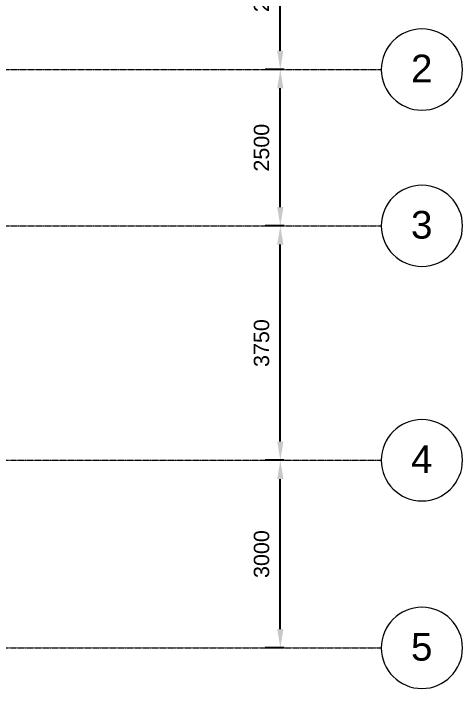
# Model space of a CAD drawing. Header units: millimetres. Extents: x -45493 to 8201, y -4031 to 20582.
# Drawn here: x 1016 to 8201, y -286 to 10510 of the extents above; entities that cross this region are included whole.
import ezdxf

# ---------------------------------------------------------------- set-up
doc = ezdxf.new("R2010")
doc.units = ezdxf.units.MM
doc.linetypes.add('Grid Line', pattern=[22.225, 12.7, -3.175, 3.175, -3.175])
for name, color, linetype, lineweight in [('A-ANNO-DIMS', 10, 'Continuous', 9), ('S-GRID', 1, 'Continuous', 9), ('S-GRID-IDEN', 1, 'Continuous', 9)]:
    doc.layers.add(name, color=color, linetype=linetype, lineweight=lineweight)
doc.styles.add('Arial', font='Arial.ttf', dxfattribs={"height": 245.883234})
doc.styles.add('Arial_1', font='Arial.ttf', dxfattribs={"height": 442.58982})
doc.dimstyles.new('Diagonal_-_2_5mm_Arial', dxfattribs={"dimscale": 304.8, "dimtxt": 245.883234, "dimasz": 0.984252, "dimexe": 0.787402, "dimexo": 0.492126, "dimgap": 0.574147, "dimtad": 1, "dimdec": 0, "dimzin": 0, "dimdsep": 46, "dimtxsty": 'Arial', "dimcen": 0.09, "dimdle": 0.787402, "dimazin": 0, "dimtfac": 1, "dimtdec": 0, "dimtix": 1, "dimtmove": 0, "dimatfit": 3, "dimldrblk": 'BOXFILLED', "dimfxl": 1, "dimtvp": 1, "dimtfill": 1, "dimtolj": 1, "dimtzin": 0, "dimarcsym": 0})

# ---------------------------------------------------------------- blocks, each defined once
blk = doc.blocks.new('Grid - M_Grid Head - Circle-24584-1st Floor Dimensioned Plan')
at = {"layer": 'S-GRID-IDEN'}
blk.add_circle((0, 0), 6.5, dxfattribs=at)
blk = doc.blocks.new('DIMBLOCK10-1st Floor Dimensioned Plan')
at = {"layer": 'A-ANNO-DIMS', "color": 0, "lineweight": -2, "transparency": 16777216}
for p, q in [((5348, 3364), (5046, 3364)), ((5286, 664), (5286, 3064)), ((5348, 364), (5046, 364))]:
    blk.add_line(p, q, dxfattribs=at)
at = {"layer": 'A-ANNO-DIMS', "color": 0, "transparency": 16777216}
for points in [[(5236, 3064), (5336, 3064), (5286, 3364)], [(5236, 664), (5336, 664), (5286, 364)]]:
    blk.add_solid(points, dxfattribs=at)
at = {"layer": 'Defpoints', "color": 0, "transparency": 16777216}
for p in [(5286, 3364), (5498, 3364), (5498, 364)]:
    blk.add_point(p, dxfattribs=at)
at = {"layer": 'A-ANNO-DIMS', "color": 0, "transparency": 16777216, "insert": (4986, 1864), "char_height": 245.9, "width": 904.62, "attachment_point": 5, "rotation": 90, "style": 'Arial', "bg_fill": 3, "box_fill_scale": 1.1, "bg_fill_color": 256, "bg_fill_true_color": 13158600, "bg_fill_transparency": 0}
blk.add_mtext('\\A1;3000', dxfattribs=at)
blk = doc.blocks.new('_BoxFilled')
at = {"color": 0, "linetype": 'ByBlock', "lineweight": -2}
blk.add_line((-0.5, 0), (-1, 0), dxfattribs=at)
at = {"color": 0, "linetype": 'ByBlock'}
blk.add_solid([(-0.5, 0.5), (0.5, 0.5), (-0.5, -0.5), (0.5, -0.5)], dxfattribs=at)
blk = doc.blocks.new('DIMBLOCK11-1st Floor Dimensioned Plan')
at = {"layer": 'A-ANNO-DIMS', "color": 0, "lineweight": -2, "transparency": 16777216}
for p, q in [((5348, 7114), (5046, 7114)), ((5286, 3664), (5286, 6814)), ((5348, 3364), (5046, 3364))]:
    blk.add_line(p, q, dxfattribs=at)
at = {"layer": 'A-ANNO-DIMS', "color": 0, "transparency": 16777216}
for points in [[(5236, 6814), (5336, 6814), (5286, 7114)], [(5236, 3664), (5336, 3664), (5286, 3364)]]:
    blk.add_solid(points, dxfattribs=at)
at = {"layer": 'Defpoints', "color": 0, "transparency": 16777216}
for p in [(5286, 7114), (5498, 7114), (5498, 3364)]:
    blk.add_point(p, dxfattribs=at)
at = {"layer": 'A-ANNO-DIMS', "color": 0, "transparency": 16777216, "insert": (4986, 5239), "char_height": 245.9, "width": 904.62, "attachment_point": 5, "rotation": 90, "style": 'Arial', "bg_fill": 3, "box_fill_scale": 1.1, "bg_fill_color": 256, "bg_fill_true_color": 13158600, "bg_fill_transparency": 0}
blk.add_mtext('\\A1;3750', dxfattribs=at)
blk = doc.blocks.new('DIMBLOCK12-1st Floor Dimensioned Plan')
at = {"layer": 'A-ANNO-DIMS', "color": 0, "lineweight": -2, "transparency": 16777216}
for p, q in [((5348, 9614), (5046, 9614)), ((5286, 7414), (5286, 9314)), ((5348, 7114), (5046, 7114))]:
    blk.add_line(p, q, dxfattribs=at)
at = {"layer": 'A-ANNO-DIMS', "color": 0, "transparency": 16777216}
for points in [[(5236, 9314), (5336, 9314), (5286, 9614)], [(5236, 7414), (5336, 7414), (5286, 7114)]]:
    blk.add_solid(points, dxfattribs=at)
at = {"layer": 'Defpoints', "color": 0, "transparency": 16777216}
for p in [(5286, 9614), (5498, 9614), (5498, 7114)]:
    blk.add_point(p, dxfattribs=at)
at = {"layer": 'A-ANNO-DIMS', "color": 0, "transparency": 16777216, "insert": (4986, 8364), "char_height": 245.9, "width": 904.62, "attachment_point": 5, "rotation": 90, "style": 'Arial', "bg_fill": 3, "box_fill_scale": 1.1, "bg_fill_color": 256, "bg_fill_true_color": 13158600, "bg_fill_transparency": 0}
blk.add_mtext('\\A1;2500', dxfattribs=at)
blk = doc.blocks.new('DIMBLOCK13-1st Floor Dimensioned Plan')
at = {"layer": 'A-ANNO-DIMS', "color": 0, "lineweight": -2, "transparency": 16777216}
for p, q in [((5348, 12214), (5046, 12214)), ((5286, 9914), (5286, 11914)), ((5348, 9614), (5046, 9614))]:
    blk.add_line(p, q, dxfattribs=at)
at = {"layer": 'A-ANNO-DIMS', "color": 0, "transparency": 16777216}
for points in [[(5236, 11914), (5336, 11914), (5286, 12214)], [(5236, 9914), (5336, 9914), (5286, 9614)]]:
    blk.add_solid(points, dxfattribs=at)
at = {"layer": 'Defpoints', "color": 0, "transparency": 16777216}
for p in [(5286, 12214), (5498, 12214), (5498, 9614)]:
    blk.add_point(p, dxfattribs=at)
at = {"layer": 'A-ANNO-DIMS', "color": 0, "transparency": 16777216, "insert": (4986, 10914), "char_height": 245.9, "width": 904.62, "attachment_point": 5, "rotation": 90, "style": 'Arial', "bg_fill": 3, "box_fill_scale": 1.1, "bg_fill_color": 256, "bg_fill_true_color": 13158600, "bg_fill_transparency": 0}
blk.add_mtext('\\A1;2600', dxfattribs=at)

msp = doc.modelspace()

# ---------------------------------------------------------------- linework, layer by layer
at = {"layer": 'S-GRID', "linetype": 'Grid Line'}
for p, q in [((-7600, 9614.2), (6901.3, 9614.2)), ((-7600, 7114.2), (6901.3, 7114.2)), ((-45492.8, 3364.2), (6901.3, 3364.2)), ((-45492.8, 364.2), (6901.3, 364.2))]:
    msp.add_line(p, q, dxfattribs=at)

# ---------------------------------------------------------------- block references
at = {"layer": 'S-GRID-IDEN', "xscale": -99.99999999999993, "yscale": 99.99999999999993, "zscale": 99.99999999999993, "rotation": 270}
for p in [(7551.3, 9614.2), (7551.3, 7114.2), (7551.3, 3364.2), (7551.3, 364.2)]:
    msp.add_blockref('Grid - M_Grid Head - Circle-24584-1st Floor Dimensioned Plan', p, dxfattribs=at)

# ---------------------------------------------------------------- next in the draw order: texts
at = {"layer": 'S-GRID-IDEN', "char_height": 442.6, "width": 410.36, "attachment_point": 2, "line_spacing_factor": 0.938532, "style": 'Arial_1', "bg_fill": 3, "box_fill_scale": 1.25, "bg_fill_color": 0, "bg_fill_transparency": 0}
for s, insert in [('2', (7548.7, 9852.5)), ('3', (7548.7, 7352.5)), ('4', (7548.7, 3602.5)), ('5', (7548.7, 602.5))]:
    msp.add_mtext(s, dxfattribs=dict(at, insert=insert))

# ---------------------------------------------------------------- next in the draw order: dimensions: what is measured, and where the dimension line sits
at = {"layer": 'A-ANNO-DIMS'}
dim = msp.add_linear_dim(base=(5285.8, 3364.2), p1=(5497.9, 364.2), p2=(5497.9, 3364.2), angle=90, dimstyle='Diagonal_-_2_5mm_Arial', override={"dimpost": '<>', "dimfxl": 3000}, dxfattribs=at)
dim.commit()
dim.dimension.update_dxf_attribs({"geometry": 'DIMBLOCK10-1st Floor Dimensioned Plan', "text_midpoint": (4986.1, 1864.2)})

# ---------------------------------------------------------------- next in the draw order: dimensions: what is measured, and where the dimension line sits
dim = msp.add_linear_dim(base=(5285.8, 7114.2), p1=(5497.9, 3364.2), p2=(5497.9, 7114.2), angle=90, dimstyle='Diagonal_-_2_5mm_Arial', override={"dimpost": '<>', "dimfxl": 3750}, dxfattribs=at)
dim.commit()
dim.dimension.update_dxf_attribs({"geometry": 'DIMBLOCK11-1st Floor Dimensioned Plan', "text_midpoint": (4986.1, 5239.2)})

# ---------------------------------------------------------------- next in the draw order: dimensions: what is measured, and where the dimension line sits
dim = msp.add_linear_dim(base=(5285.8, 9614.2), p1=(5497.9, 7114.2), p2=(5497.9, 9614.2), angle=90, dimstyle='Diagonal_-_2_5mm_Arial', override={"dimpost": '<>', "dimfxl": 2500}, dxfattribs=at)
dim.commit()
dim.dimension.update_dxf_attribs({"geometry": 'DIMBLOCK12-1st Floor Dimensioned Plan', "text_midpoint": (4986.1, 8364.2)})

# ---------------------------------------------------------------- next in the draw order: dimensions: what is measured, and where the dimension line sits
dim = msp.add_linear_dim(base=(5285.8, 12214.2), p1=(5497.9, 9614.2), p2=(5497.9, 12214.2), angle=90, dimstyle='Diagonal_-_2_5mm_Arial', override={"dimpost": '<>', "dimfxl": 2600}, dxfattribs=at)
dim.commit()
dim.dimension.update_dxf_attribs({"geometry": 'DIMBLOCK13-1st Floor Dimensioned Plan', "text_midpoint": (4986.1, 10914.2)})

doc.saveas('drawing.dxf')
